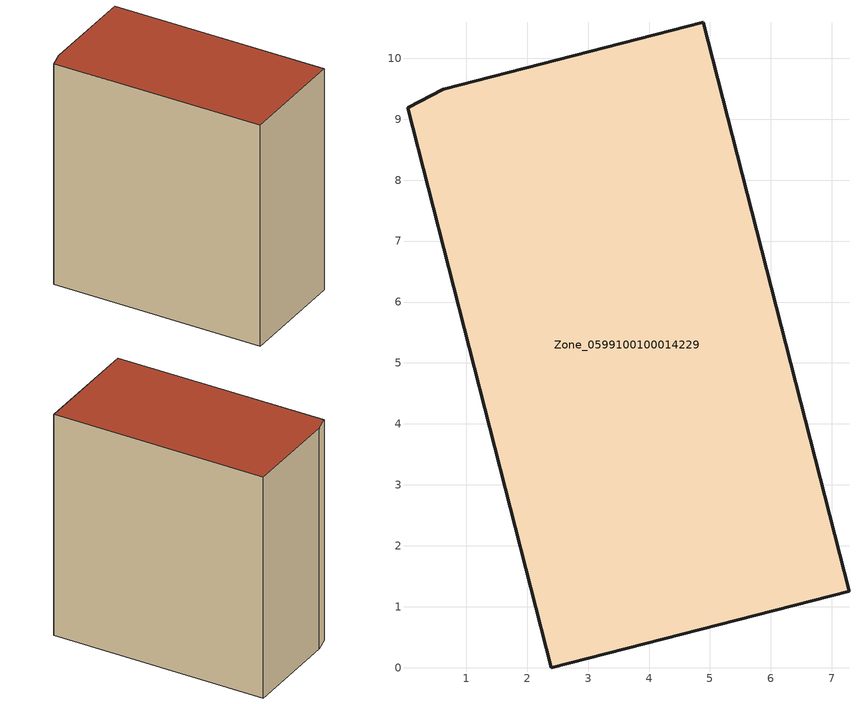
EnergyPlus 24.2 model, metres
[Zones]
Zone_0599100100014229
 floor ground (C_G): 0.04,9.19 0.62,9.49 4.89,10.59 7.28,1.25 2.39,0 z3.48
 wall outside (C_F): 2.39,0 7.28,1.25 4.89,10.59 0.62,9.49 0.04,9.19 2.39,0 z3.48:13.7
 roof outside (C_R): 0.62,9.49 0.04,9.19 2.39,0 7.28,1.25 4.89,10.59 z13.7
[BUILDING]
Pand.0599100100014229: North Axis=0; Terrain=City; Loads Convergence Tolerance Value=0.04; Temperature Convergence Tolerance Value=0.4; Solar Distribution=FullExterior; Maximum Number of Warmup Days=25; Minimum Number of Warmup Days=1
[Site:Location]
Rotterdam.The.Hague.AP_ZH_NLD Design_Conditions: Latitude=51.96; Longitude=4.45; Time Zone=1; Elevation=-4.5
[SITE:GROUNDTEMPERATURE:BUILDINGSURFACE]
18, 18, 18, 18, 18, 18, 18, 18, 18, 18, 18, 18
[MATERIAL] Thermal Absorptance=0.9; Solar Absorptance=0.7; Visible Absorptance=0.7
Name | Roughness | Thickness | Conductivity | Density | Specific Heat
G.TI.2015-2018 | MediumSmooth | 0.15 | 0.0428571 | 540 | 1210
F.TI.2015-2018 | Rough | 0.3 | 0.0666667 | 1920 | 840
R.TI.2015-2018 | MediumRough | 0.2 | 0.0333333 | 1500 | 1000
[CONSTRUCTION]
C_G: G.TI.2015-2018
C_F: F.TI.2015-2018
C_R: R.TI.2015-2018
[ZONE]
Zone_0599100100014229: Type=1; Multiplier=1; Ceiling Height=Autocalculate; Volume=Autocalculate; Floor Area=autocalculate; Part of Total Floor Area=Yes
[ZONEINFILTRATION:DESIGNFLOWRATE]
Infil_Zone_0599100100014229: Zone or ZoneList or Space or SpaceList=Zone_0599100100014229; Schedule=AlwaysOn; Design Flow Rate Calculation Method=Flow/Area; Flow Rate per Floor Area=0.0015; Constant Term Coefficient=1; Temperature Term Coefficient=0; Velocity Term Coefficient=0; Velocity Squared Term Coefficient=0
[HVACTEMPLATE:ZONE:IDEALLOADSAIRSYSTEM]
Zone_0599100100014229: Maximum Heating Supply Air Temperature=50; Minimum Cooling Supply Air Temperature=13; Maximum Heating Supply Air Humidity Ratio=0.0156; Minimum Cooling Supply Air Humidity Ratio=0.0077; Heating Limit=NoLimit; Cooling Limit=NoLimit; Dehumidification Control Type=ConstantSensibleHeatRatio; Cooling Sensible Heat Ratio=0.7; Dehumidification Setpoint=60; Humidification Control Type=None; Humidification Setpoint=30; Outdoor Air Method=None; Outdoor Air Flow Rate per Person=0.00944; Outdoor Air Flow Rate per Zone Floor Area=0; Outdoor Air Flow Rate per Zone=0; Demand Controlled Ventilation Type=None; Outdoor Air Economizer Type=NoEconomizer; Heat Recovery Type=None; Sensible Heat Recovery Effectiveness=0.7; Latent Heat Recovery Effectiveness=0.65
[ZONECONTROL:THERMOSTAT]
ThermostatControl_Zone_0599100100014229: Zone or ZoneList=Zone_0599100100014229; Control Type Schedule=DualSetpointControlType; Control 1=Thermostat_Zone_0599100100014229; Temperature Difference Between Cutout And Setpoint=0
[THERMOSTATSETPOINT:DUALSETPOINT]
Thermostat_Zone_0599100100014229: Heating Setpoint Temperature Schedule=HeatingSetpoint_Zone_0599100100014229; Cooling Setpoint Temperature Schedule=CoolingSetpoint_Zone_0599100100014229
[SCHEDULE:COMPACT]
HeatingSetpoint_Zone_0599100100014229: Through: 12/31, For: AllDays, Until: 24:00, 21
CoolingSetpoint_Zone_0599100100014229: Through: 12/31, For: AllDays, Until: 24:00, 24
DualSetpointControlType: Through: 12/31, For: AllDays, Until: 24:00, 4
AlwaysOn: Through: 12/31, For: AllDays, Until: 24:00, 1
